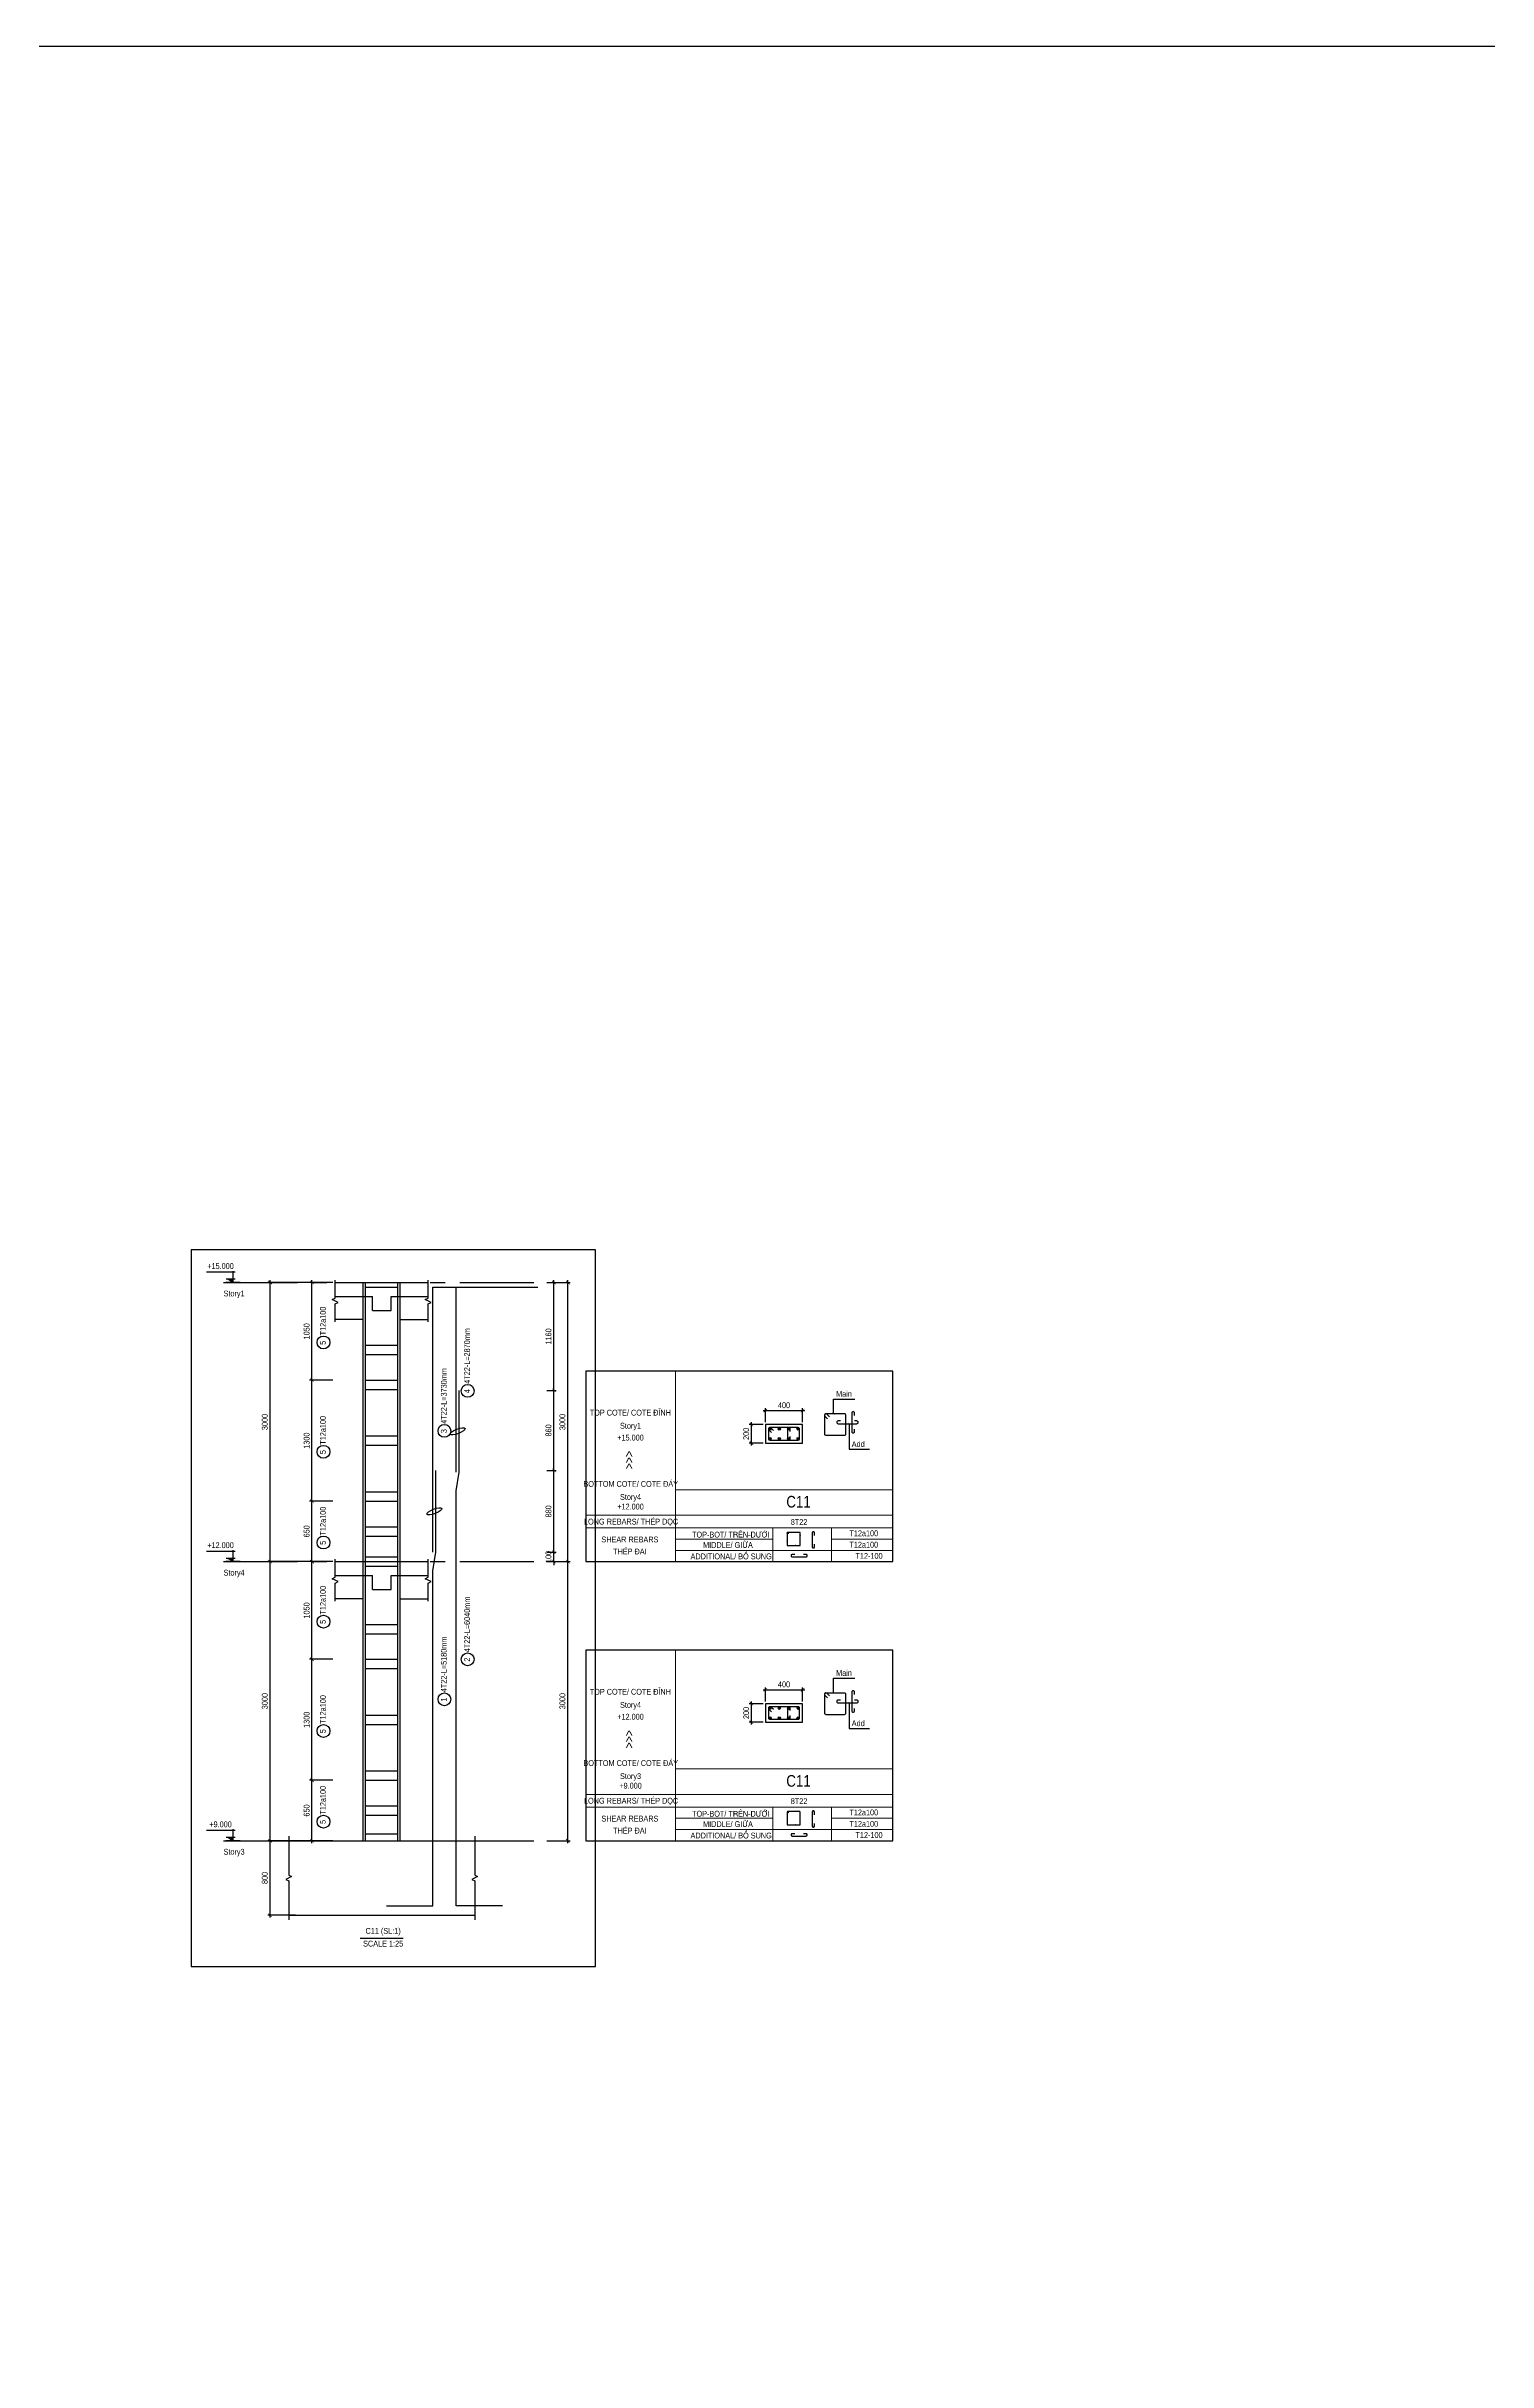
# Model space of a CAD drawing. Header units: millimetres. Extents: x -360107 to 123116000, y -52137 to 86044500.
# Drawn here: x 92516 to 108012, y 116155 to 141039 of the extents above; entities that cross this region are included whole.
import ezdxf
from ezdxf.enums import TextEntityAlignment as Align

# ---------------------------------------------------------------- set-up
doc = ezdxf.new("R2010")
doc.units = ezdxf.units.MM
doc.header["$LTSCALE"] = 100
doc.header["$MEASUREMENT"] = 0
doc.linetypes.add('CENTER', pattern=[50.8, 31.75, -6.35, 6.35, -6.35])
doc.layers.get('Defpoints').update_dxf_attribs({"color": 250})
for name, color, linetype in [('01-GB-Grid', 9, 'CENTER'), ('04-GB-Dim', 146, 'Continuous'), ('05-GB-Hatch', 8, 'Continuous'), ('06-GB-Slab-bor', 150, 'Continuous'), ('10-GB-Text', 4, 'Continuous'), ('11-GB-Cao Do', 7, 'Continuous'), ('19-GB-Tie', 210, 'Continuous')]:
    doc.layers.add(name, color=color, linetype=linetype)
for name, color, linetype, lineweight in [('12-GB-Ky Hieu', 232, 'Continuous', 13), ('18-GB-Reinf', 10, 'Continuous', 25), ('21-GB-BD', 90, 'Continuous', 25)]:
    doc.layers.add(name, color=color, linetype=linetype, lineweight=lineweight)
doc.styles.add('02-GB-VNI-Helve', font='VNI-Helve-Condense.TTF')
doc.styles.add('VNI-Helve', font='VNI-Helve-Condense.TTF')
doc.dimstyles.new('GB 20', dxfattribs={"dimscale": 0.2, "dimtxt": 250, "dimasz": 150, "dimexe": 100, "dimexo": 100, "dimgap": 100, "dimtad": 1, "dimdec": 0, "dimzin": 0, "dimdsep": 46, "dimtxsty": 'VNI-Helve', "dimblk": 'ARCHTICK', "dimcen": 100, "dimdle": 100, "dimclrd": 256, "dimclre": 256, "dimclrt": 71, "dimadec": 0, "dimazin": 0, "dimtfac": 1, "dimtdec": 0, "dimtix": 1, "dimtmove": 0, "dimatfit": 3, "dimfxl": 3.75, "dimtolj": 1, "dimtzin": 0, "dimarcsym": 0})
doc.dimstyles.new('GB 25', dxfattribs={"dimscale": 0.25, "dimtxt": 250, "dimasz": 150, "dimexe": 100, "dimexo": 100, "dimgap": 100, "dimtad": 1, "dimdec": 0, "dimzin": 0, "dimdsep": 46, "dimtxsty": 'VNI-Helve', "dimblk": 'ARCHTICK', "dimcen": 100, "dimdle": 100, "dimclrd": 256, "dimclre": 256, "dimclrt": 71, "dimadec": 0, "dimazin": 0, "dimtfac": 1, "dimtdec": 0, "dimtix": 1, "dimtmove": 0, "dimatfit": 3, "dimfxl": 3.75, "dimtolj": 1, "dimtzin": 0, "dimarcsym": 0})

# ---------------------------------------------------------------- blocks, each defined once
blk = doc.blocks.new('_ArchTick')
at = {"color": 0, "linetype": 'ByBlock', "const_width": 0.15}
blk.add_lwpolyline([(-0.5, -0.5), (0.5, 0.5)], dxfattribs=at)
blk = doc.blocks.new('*D444')
at = {"layer": '04-GB-Dim', "lineweight": -2, "transparency": 16777216}
for p, q in [((95597, 124754), (94897, 124754)), ((94922, 121729), (94922, 124779)), ((95597, 121754), (94897, 121754))]:
    blk.add_line(p, q, dxfattribs=at)
at = {"layer": 'Defpoints', "color": 0, "transparency": 16777216}
for p in [(94922, 124754), (95622, 124754), (95622, 121754)]:
    blk.add_point(p, dxfattribs=at)
at = {"layer": '04-GB-Dim', "lineweight": -2, "transparency": 16777216, "xscale": 37.5, "yscale": 37.5, "zscale": 37.5}
for p, rotation in [((94922, 124754), 90), ((94922, 121754), 270)]:
    blk.add_blockref('_ArchTick', p, dxfattribs=dict(at, rotation=rotation))
at = {"layer": '04-GB-Dim', "color": 71, "transparency": 16777216, "insert": (94865, 123254), "char_height": 62.5, "attachment_point": 5, "rotation": 90, "style": 'VNI-Helve'}
blk.add_mtext('\\A1;3000', dxfattribs=at)
blk = doc.blocks.new('*D445')
at = {"layer": '04-GB-Dim', "lineweight": -2, "transparency": 16777216}
for p, q in [((95197, 121754), (94897, 121754)), ((94922, 120929), (94922, 121779)), ((95197, 120954), (94897, 120954))]:
    blk.add_line(p, q, dxfattribs=at)
at = {"layer": 'Defpoints', "color": 0, "transparency": 16777216}
for p in [(94922, 121754), (95222, 121754), (95222, 120954)]:
    blk.add_point(p, dxfattribs=at)
at = {"layer": '04-GB-Dim', "lineweight": -2, "transparency": 16777216, "xscale": 37.5, "yscale": 37.5, "zscale": 37.5}
for p, rotation in [((94922, 121754), 90), ((94922, 120954), 270)]:
    blk.add_blockref('_ArchTick', p, dxfattribs=dict(at, rotation=rotation))
at = {"layer": '04-GB-Dim', "color": 71, "transparency": 16777216, "insert": (94865, 121354), "char_height": 62.5, "attachment_point": 5, "rotation": 90, "style": 'VNI-Helve'}
blk.add_mtext('\\A1;800', dxfattribs=at)
blk = doc.blocks.new('CSA_Cote')
at = {"layer": '11-GB-Cao Do'}
h = blk.add_hatch(color=7, dxfattribs=at)
edge = h.paths.add_edge_path()
edge.add_line((-2.93, 1.5), (0, 1.5))
edge.add_line((0, 1.5), (0, 0))
edge.add_ellipse((-3.31, -2.85), major_axis=(0, 4.36), ratio=1, start_angle=-49.29549, end_angle=-4.9248)
at = {"layer": '11-GB-Cao Do', "color": 7}
for p, q in [((-11.3, 4.5), (1, 4.5)), ((3.07, 0), (-3.07, 0)), ((-2.93, 1.5), (1, 1.5)), ((0, 4.92), (0, 0))]:
    blk.add_line(p, q, dxfattribs=at)
at = {"layer": '11-GB-Cao Do', "color": 7, "extrusion": (0, 0, -1)}
blk.add_ellipse((-3.31, -2.85), major_axis=(0, 4.36), ratio=1, start_param=0.085793, end_param=0.860207, dxfattribs=at)
at = {"layer": '11-GB-Cao Do', "color": 7, "style": '02-GB-VNI-Helve'}
blk.add_attdef('CSA_Cote', text='', height=2.5, dxfattribs=at).set_placement((-5.31, 7.05), align=Align.MIDDLE)
blk = doc.blocks.new('*D446')
at = {"layer": '04-GB-Dim', "lineweight": -2, "transparency": 16777216}
for p, q in [((95372, 121729), (95372, 122429)), ((95597, 122404), (95347, 122404)), ((95597, 121754), (95347, 121754))]:
    blk.add_line(p, q, dxfattribs=at)
at = {"layer": 'Defpoints', "color": 0, "transparency": 16777216}
for p in [(95372, 122404), (95622, 122404), (95622, 121754)]:
    blk.add_point(p, dxfattribs=at)
at = {"layer": '04-GB-Dim', "lineweight": -2, "transparency": 16777216, "xscale": 37.5, "yscale": 37.5, "zscale": 37.5}
for p, rotation in [((95372, 122404), 90), ((95372, 121754), 270)]:
    blk.add_blockref('_ArchTick', p, dxfattribs=dict(at, rotation=rotation))
at = {"layer": '04-GB-Dim', "color": 71, "transparency": 16777216, "insert": (95315, 122079), "char_height": 62.5, "attachment_point": 5, "rotation": 90, "style": 'VNI-Helve'}
blk.add_mtext('\\A1;650', dxfattribs=at)
blk = doc.blocks.new('*D447')
at = {"layer": '04-GB-Dim', "lineweight": -2, "transparency": 16777216}
for p, q in [((95597, 123704), (95347, 123704)), ((95372, 122379), (95372, 123729)), ((95597, 122404), (95347, 122404))]:
    blk.add_line(p, q, dxfattribs=at)
at = {"layer": 'Defpoints', "color": 0, "transparency": 16777216}
for p in [(95372, 123704), (95622, 123704), (95622, 122404)]:
    blk.add_point(p, dxfattribs=at)
at = {"layer": '04-GB-Dim', "lineweight": -2, "transparency": 16777216, "xscale": 37.5, "yscale": 37.5, "zscale": 37.5}
for p, rotation in [((95372, 123704), 90), ((95372, 122404), 270)]:
    blk.add_blockref('_ArchTick', p, dxfattribs=dict(at, rotation=rotation))
at = {"layer": '04-GB-Dim', "color": 71, "transparency": 16777216, "insert": (95315, 123054), "char_height": 62.5, "attachment_point": 5, "rotation": 90, "style": 'VNI-Helve'}
blk.add_mtext('\\A1;1300', dxfattribs=at)
blk = doc.blocks.new('*D448')
at = {"layer": '04-GB-Dim', "lineweight": -2, "transparency": 16777216}
for p, q in [((95597, 124754), (95347, 124754)), ((95372, 123679), (95372, 124779)), ((95597, 123704), (95347, 123704))]:
    blk.add_line(p, q, dxfattribs=at)
at = {"layer": 'Defpoints', "color": 0, "transparency": 16777216}
for p in [(95372, 124754), (95622, 124754), (95622, 123704)]:
    blk.add_point(p, dxfattribs=at)
at = {"layer": '04-GB-Dim', "lineweight": -2, "transparency": 16777216, "xscale": 37.5, "yscale": 37.5, "zscale": 37.5}
for p, rotation in [((95372, 124754), 90), ((95372, 123704), 270)]:
    blk.add_blockref('_ArchTick', p, dxfattribs=dict(at, rotation=rotation))
at = {"layer": '04-GB-Dim', "color": 71, "transparency": 16777216, "insert": (95315, 124229), "char_height": 62.5, "attachment_point": 5, "rotation": 90, "style": 'VNI-Helve'}
blk.add_mtext('\\A1;1050', dxfattribs=at)
blk = doc.blocks.new('CSA_Sohieu-KCthep')
blk.add_circle((-120, -124), 68.8)
at = {"layer": '10-GB-Text', "color": 71, "style": '02-GB-VNI-Helve'}
blk.add_attdef('DK-KC', (-44, -149), '', height=62.5, dxfattribs=at)
at = {"layer": '12-GB-Ky Hieu', "color": 11, "style": '02-GB-VNI-Helve'}
blk.add_attdef('SH', text='', height=62.5, dxfattribs=at).set_placement((-123, -149), align=Align.CENTER)
blk = doc.blocks.new('*D449')
at = {"layer": '04-GB-Dim', "lineweight": -2, "transparency": 16777216}
for p, q in [((95597, 127754), (94897, 127754)), ((94922, 124729), (94922, 127779)), ((95597, 124754), (94897, 124754))]:
    blk.add_line(p, q, dxfattribs=at)
at = {"layer": 'Defpoints', "color": 0, "transparency": 16777216}
for p in [(94922, 127754), (95622, 127754), (95622, 124754)]:
    blk.add_point(p, dxfattribs=at)
at = {"layer": '04-GB-Dim', "lineweight": -2, "transparency": 16777216, "xscale": 37.5, "yscale": 37.5, "zscale": 37.5}
for p, rotation in [((94922, 127754), 90), ((94922, 124754), 270)]:
    blk.add_blockref('_ArchTick', p, dxfattribs=dict(at, rotation=rotation))
at = {"layer": '04-GB-Dim', "color": 71, "transparency": 16777216, "insert": (94865, 126254), "char_height": 62.5, "attachment_point": 5, "rotation": 90, "style": 'VNI-Helve'}
blk.add_mtext('\\A1;3000', dxfattribs=at)
blk = doc.blocks.new('*D450')
at = {"layer": '04-GB-Dim', "lineweight": -2, "transparency": 16777216}
for p, q in [((95372, 124729), (95372, 125429)), ((95597, 125404), (95347, 125404)), ((95597, 124754), (95347, 124754))]:
    blk.add_line(p, q, dxfattribs=at)
at = {"layer": 'Defpoints', "color": 0, "transparency": 16777216}
for p in [(95372, 125404), (95622, 125404), (95622, 124754)]:
    blk.add_point(p, dxfattribs=at)
at = {"layer": '04-GB-Dim', "lineweight": -2, "transparency": 16777216, "xscale": 37.5, "yscale": 37.5, "zscale": 37.5}
for p, rotation in [((95372, 125404), 90), ((95372, 124754), 270)]:
    blk.add_blockref('_ArchTick', p, dxfattribs=dict(at, rotation=rotation))
at = {"layer": '04-GB-Dim', "color": 71, "transparency": 16777216, "insert": (95315, 125079), "char_height": 62.5, "attachment_point": 5, "rotation": 90, "style": 'VNI-Helve'}
blk.add_mtext('\\A1;650', dxfattribs=at)
blk = doc.blocks.new('*D451')
at = {"layer": '04-GB-Dim', "lineweight": -2, "transparency": 16777216}
for p, q in [((95597, 126704), (95347, 126704)), ((95372, 125379), (95372, 126729)), ((95597, 125404), (95347, 125404))]:
    blk.add_line(p, q, dxfattribs=at)
at = {"layer": 'Defpoints', "color": 0, "transparency": 16777216}
for p in [(95372, 126704), (95622, 126704), (95622, 125404)]:
    blk.add_point(p, dxfattribs=at)
at = {"layer": '04-GB-Dim', "lineweight": -2, "transparency": 16777216, "xscale": 37.5, "yscale": 37.5, "zscale": 37.5}
for p, rotation in [((95372, 126704), 90), ((95372, 125404), 270)]:
    blk.add_blockref('_ArchTick', p, dxfattribs=dict(at, rotation=rotation))
at = {"layer": '04-GB-Dim', "color": 71, "transparency": 16777216, "insert": (95315, 126054), "char_height": 62.5, "attachment_point": 5, "rotation": 90, "style": 'VNI-Helve'}
blk.add_mtext('\\A1;1300', dxfattribs=at)
blk = doc.blocks.new('*D452')
at = {"layer": '04-GB-Dim', "lineweight": -2, "transparency": 16777216}
for p, q in [((95597, 127754), (95347, 127754)), ((95372, 126679), (95372, 127779)), ((95597, 126704), (95347, 126704))]:
    blk.add_line(p, q, dxfattribs=at)
at = {"layer": 'Defpoints', "color": 0, "transparency": 16777216}
for p in [(95372, 127754), (95622, 127754), (95622, 126704)]:
    blk.add_point(p, dxfattribs=at)
at = {"layer": '04-GB-Dim', "lineweight": -2, "transparency": 16777216, "xscale": 37.5, "yscale": 37.5, "zscale": 37.5}
for p, rotation in [((95372, 127754), 90), ((95372, 126704), 270)]:
    blk.add_blockref('_ArchTick', p, dxfattribs=dict(at, rotation=rotation))
at = {"layer": '04-GB-Dim', "color": 71, "transparency": 16777216, "insert": (95315, 127229), "char_height": 62.5, "attachment_point": 5, "rotation": 90, "style": 'VNI-Helve'}
blk.add_mtext('\\A1;1050', dxfattribs=at)
blk = doc.blocks.new('*D453')
at = {"layer": '04-GB-Dim', "lineweight": -2, "transparency": 16777216}
for p, q in [((97897, 124754), (98147, 124754)), ((98122, 121729), (98122, 124779)), ((97897, 121754), (98147, 121754))]:
    blk.add_line(p, q, dxfattribs=at)
at = {"layer": 'Defpoints', "color": 0, "transparency": 16777216}
for p in [(97872, 124754), (98122, 124754), (97872, 121754)]:
    blk.add_point(p, dxfattribs=at)
at = {"layer": '04-GB-Dim', "lineweight": -2, "transparency": 16777216, "xscale": 37.5, "yscale": 37.5, "zscale": 37.5}
for p, rotation in [((98122, 124754), 90), ((98122, 121754), 270)]:
    blk.add_blockref('_ArchTick', p, dxfattribs=dict(at, rotation=rotation))
at = {"layer": '04-GB-Dim', "color": 71, "transparency": 16777216, "insert": (98065, 123254), "char_height": 62.5, "attachment_point": 5, "rotation": 90, "style": 'VNI-Helve'}
blk.add_mtext('\\A1;3000', dxfattribs=at)
blk = doc.blocks.new('*D454')
at = {"layer": '04-GB-Dim', "lineweight": -2, "transparency": 16777216}
for p, q in [((97897, 124854), (97997, 124854)), ((97897, 124754), (97997, 124754)), ((97972, 124854), (97972, 124892)), ((97972, 124754), (97972, 124854)), ((97972, 124754), (97972, 124717))]:
    blk.add_line(p, q, dxfattribs=at)
at = {"layer": 'Defpoints', "color": 0, "transparency": 16777216}
for p in [(97872, 124854), (97872, 124754), (97972, 124854)]:
    blk.add_point(p, dxfattribs=at)
at = {"layer": '04-GB-Dim', "lineweight": -2, "transparency": 16777216, "xscale": 37.5, "yscale": 37.5, "zscale": 37.5}
for p, rotation in [((97972, 124854), 270), ((97972, 124754), 90)]:
    blk.add_blockref('_ArchTick', p, dxfattribs=dict(at, rotation=rotation))
at = {"layer": '04-GB-Dim', "color": 71, "transparency": 16777216, "insert": (97915, 124804), "char_height": 62.5, "attachment_point": 5, "rotation": 90, "style": 'VNI-Helve'}
blk.add_mtext('\\A1;100', dxfattribs=at)
blk = doc.blocks.new('*D455')
at = {"layer": '04-GB-Dim', "lineweight": -2, "transparency": 16777216}
for p, q in [((97897, 125734), (97997, 125734)), ((97972, 124829), (97972, 125759)), ((97897, 124854), (97997, 124854))]:
    blk.add_line(p, q, dxfattribs=at)
at = {"layer": 'Defpoints', "color": 0, "transparency": 16777216}
for p in [(97872, 125734), (97972, 125734), (97872, 124854)]:
    blk.add_point(p, dxfattribs=at)
at = {"layer": '04-GB-Dim', "lineweight": -2, "transparency": 16777216, "xscale": 37.5, "yscale": 37.5, "zscale": 37.5}
for p, rotation in [((97972, 125734), 90), ((97972, 124854), 270)]:
    blk.add_blockref('_ArchTick', p, dxfattribs=dict(at, rotation=rotation))
at = {"layer": '04-GB-Dim', "color": 71, "transparency": 16777216, "insert": (97915, 125294), "char_height": 62.5, "attachment_point": 5, "rotation": 90, "style": 'VNI-Helve'}
blk.add_mtext('\\A1;880', dxfattribs=at)
blk = doc.blocks.new('*D456')
at = {"layer": '04-GB-Dim', "lineweight": -2, "transparency": 16777216}
for p, q in [((97897, 126594), (97997, 126594)), ((97972, 125709), (97972, 126619)), ((97897, 125734), (97997, 125734))]:
    blk.add_line(p, q, dxfattribs=at)
at = {"layer": 'Defpoints', "color": 0, "transparency": 16777216}
for p in [(97872, 126594), (97972, 126594), (97872, 125734)]:
    blk.add_point(p, dxfattribs=at)
at = {"layer": '04-GB-Dim', "lineweight": -2, "transparency": 16777216, "xscale": 37.5, "yscale": 37.5, "zscale": 37.5}
for p, rotation in [((97972, 126594), 90), ((97972, 125734), 270)]:
    blk.add_blockref('_ArchTick', p, dxfattribs=dict(at, rotation=rotation))
at = {"layer": '04-GB-Dim', "color": 71, "transparency": 16777216, "insert": (97915, 126164), "char_height": 62.5, "attachment_point": 5, "rotation": 90, "style": 'VNI-Helve'}
blk.add_mtext('\\A1;860', dxfattribs=at)
blk = doc.blocks.new('*D457')
at = {"layer": '04-GB-Dim', "lineweight": -2, "transparency": 16777216}
for p, q in [((97897, 127754), (97997, 127754)), ((97972, 126569), (97972, 127779)), ((97897, 126594), (97997, 126594))]:
    blk.add_line(p, q, dxfattribs=at)
at = {"layer": 'Defpoints', "color": 0, "transparency": 16777216}
for p in [(97872, 127754), (97972, 127754), (97872, 126594)]:
    blk.add_point(p, dxfattribs=at)
at = {"layer": '04-GB-Dim', "lineweight": -2, "transparency": 16777216, "xscale": 37.5, "yscale": 37.5, "zscale": 37.5}
for p, rotation in [((97972, 127754), 90), ((97972, 126594), 270)]:
    blk.add_blockref('_ArchTick', p, dxfattribs=dict(at, rotation=rotation))
at = {"layer": '04-GB-Dim', "color": 71, "transparency": 16777216, "insert": (97915, 127174), "char_height": 62.5, "attachment_point": 5, "rotation": 90, "style": 'VNI-Helve'}
blk.add_mtext('\\A1;1160', dxfattribs=at)
blk = doc.blocks.new('*D458')
at = {"layer": '04-GB-Dim', "lineweight": -2, "transparency": 16777216}
for p, q in [((97897, 127754), (98147, 127754)), ((98122, 124729), (98122, 127779)), ((97897, 124754), (98147, 124754))]:
    blk.add_line(p, q, dxfattribs=at)
at = {"layer": 'Defpoints', "color": 0, "transparency": 16777216}
for p in [(97872, 127754), (98122, 127754), (97872, 124754)]:
    blk.add_point(p, dxfattribs=at)
at = {"layer": '04-GB-Dim', "lineweight": -2, "transparency": 16777216, "xscale": 37.5, "yscale": 37.5, "zscale": 37.5}
for p, rotation in [((98122, 127754), 90), ((98122, 124754), 270)]:
    blk.add_blockref('_ArchTick', p, dxfattribs=dict(at, rotation=rotation))
at = {"layer": '04-GB-Dim', "color": 71, "transparency": 16777216, "insert": (98065, 126254), "char_height": 62.5, "attachment_point": 5, "rotation": 90, "style": 'VNI-Helve'}
blk.add_mtext('\\A1;3000', dxfattribs=at)
blk = doc.blocks.new('CSA_Beam-ColumnName')
at = {"color": 7}
blk.add_lwpolyline([(124, -46), (584, -46)], dxfattribs=at)
at = {"color": 7, "linetype": 'ByBlock', "lineweight": -2, "style": '02-GB-VNI-Helve'}
blk.add_attdef('TENDAM/COT', text='', height=100, dxfattribs=at).set_placement((369, 0), align=Align.CENTER)
at = {"color": 11, "lineweight": 25, "style": '02-GB-VNI-Helve'}
blk.add_attdef('TL', text='', height=50, dxfattribs=at).set_placement((369, -137), align=Align.CENTER)
blk = doc.blocks.new('*U438')
at = {"layer": '19-GB-Tie', "ltscale": 0.6}
blk.add_lwpolyline([(39, 88), (10, 116, 0.892724), (-12, 94), (16, 66)], format="xyb", dxfattribs=at)
blk.add_lwpolyline([(319, 104, 0.414214), (304, 119), (0, 119, 0.414214), (-15, 104), (-15, 0, 0.414214), (0, -15), (304, -15, 0.414214), (319, 0)], format="xyb", close=True, dxfattribs=at)
blk = doc.blocks.new('rebar')
at = {"layer": '18-GB-Reinf', "transparency": 33554503}
h = blk.add_hatch(color=256, dxfattribs=at)
h.dxf.hatch_style = 1
edge = h.paths.add_edge_path()
edge.add_arc((0, 0), 10.8, 0, 360)
at = {"layer": '18-GB-Reinf'}
blk.add_circle((0, 0), 12.5, dxfattribs=at)
blk = doc.blocks.new('*U439')
at = {"layer": '19-GB-Tie'}
blk.add_lwpolyline([(15, -25), (15, 0, 0.414214), (0, 15), (0, 15, 0.414214), (-15, 0), (-15, -104, 0.414214), (0, -119), (0, -119, 0.414214), (15, -104), (15, -79)], format="xyb", dxfattribs=at)
blk = doc.blocks.new('*D459')
at = {"layer": '04-GB-Dim', "lineweight": -2, "transparency": 16777216}
for p, q in [((100222, 123377), (100672, 123377)), ((100247, 123252), (100247, 123402)), ((100647, 123252), (100647, 123402))]:
    blk.add_line(p, q, dxfattribs=at)
at = {"layer": 'Defpoints', "color": 0, "transparency": 16777216}
for p in [(100247, 123227), (100647, 123377), (100647, 123227)]:
    blk.add_point(p, dxfattribs=at)
at = {"layer": '04-GB-Dim', "lineweight": -2, "transparency": 16777216, "xscale": 37.5, "yscale": 37.5, "zscale": 37.5, "rotation": 180}
blk.add_blockref('_ArchTick', (100247, 123377), dxfattribs=at)
at = {"layer": '04-GB-Dim', "lineweight": -2, "transparency": 16777216, "xscale": 37.5, "yscale": 37.5, "zscale": 37.5}
blk.add_blockref('_ArchTick', (100647, 123377), dxfattribs=at)
at = {"layer": '04-GB-Dim', "color": 71, "transparency": 16777216, "insert": (100447, 123434), "char_height": 62.5, "attachment_point": 5, "style": 'VNI-Helve'}
blk.add_mtext('\\A1;400', dxfattribs=at)
blk = doc.blocks.new('*D460')
at = {"layer": '04-GB-Dim', "lineweight": -2, "transparency": 16777216}
for p, q in [((100222, 123227), (100072, 123227)), ((100097, 123002), (100097, 123252)), ((100222, 123027), (100072, 123027))]:
    blk.add_line(p, q, dxfattribs=at)
at = {"layer": 'Defpoints', "color": 0, "transparency": 16777216}
for p in [(100097, 123227), (100247, 123227), (100247, 123027)]:
    blk.add_point(p, dxfattribs=at)
at = {"layer": '04-GB-Dim', "lineweight": -2, "transparency": 16777216, "xscale": 37.5, "yscale": 37.5, "zscale": 37.5}
for p, rotation in [((100097, 123227), 90), ((100097, 123027), 270)]:
    blk.add_blockref('_ArchTick', p, dxfattribs=dict(at, rotation=rotation))
at = {"layer": '04-GB-Dim', "color": 71, "transparency": 16777216, "insert": (100040, 123127), "char_height": 62.5, "attachment_point": 5, "rotation": 90, "style": 'VNI-Helve'}
blk.add_mtext('\\A1;200', dxfattribs=at)
blk = doc.blocks.new('*U679')
at = {"layer": '19-GB-Tie'}
blk.add_lwpolyline([(25, 15), (0, 15, 0.414214), (-15, 0), (-15, 0, 0.414214), (0, -15), (200, -15, 0.414214), (215, 0), (215, 0, 0.414214), (200, 15), (175, 15)], format="xyb", dxfattribs=at)
blk = doc.blocks.new('*U680')
at = {"layer": '19-GB-Tie'}
blk.add_lwpolyline([(15, -25), (15, 0, 0.414214), (0, 15), (0, 15, 0.414214), (-15, 0), (-15, -200, 0.414214), (0, -215), (0, -215, 0.414214), (15, -200), (15, -175)], format="xyb", dxfattribs=at)
blk = doc.blocks.new('*U678')
at = {"layer": '19-GB-Tie', "ltscale": 0.6}
blk.add_lwpolyline([(39, 184), (10, 212, 0.892724), (-12, 190), (16, 162)], format="xyb", dxfattribs=at)
blk.add_lwpolyline([(215, 200, 0.414214), (200, 215), (0, 215, 0.414214), (-15, 200), (-15, 0, 0.414214), (0, -15), (200, -15, 0.414214), (215, 0)], format="xyb", close=True, dxfattribs=at)
blk = doc.blocks.new('*U420')
at = {"layer": '12-GB-Ky Hieu'}
for p, q in [((-2132, 676), (-1168, 676)), ((-2132, -1373), (-2132, 676)), ((-1168, 676), (-1168, -1373)), ((-1168, 676), (1168, 676)), ((1168, 676), (1168, -1373)), ((-1168, -1131), (-120, -1131)), ((511, -1011), (511, -1373)), ((511, -1131), (1168, -1131)), ((-1168, -1373), (1168, -1373))]:
    blk.add_line(p, q, dxfattribs=at)
for points in [[(-1168, -600), (1168, -600), (1168, -874), (-1168, -874)], [(-2132, -874), (-1168, -874), (-1168, -1011), (-2132, -1011)], [(-1168, -874), (1168, -874), (1168, -1011), (-1168, -1011)], [(-2132, -1011), (-1168, -1011), (-1168, -1373), (-2132, -1373)], [(-1168, -1011), (-120, -1011), (-120, -1252), (-1168, -1252)], [(-120, -1011), (1168, -1011), (1168, -1252), (-120, -1252)], [(-1168, -1252), (-120, -1252), (-120, -1373), (-1168, -1373)], [(-120, -1252), (1168, -1252), (1168, -1373), (-120, -1373)]]:
    blk.add_lwpolyline(points, close=True, dxfattribs=at)
at = {"layer": '19-GB-Tie'}
blk.add_line((43, -1076), (34, -1067), dxfattribs=at)
for points, weights, knots in [([(50, -1070), (45, -1065), (40, -1060), (37, -1060), (35, -1062), (34, -1064), (34, -1067), (34, -1131), (34, -1195), (34, -1198), (35, -1200), (37, -1201), (40, -1201), (104, -1201), (169, -1201), (171, -1201), (173, -1200), (175, -1198), (175, -1195), (175, -1131), (175, -1067), (175, -1064), (173, -1062), (171, -1060), (169, -1060), (104, -1060), (40, -1060)], [1, 1, 1, 0.923879532511, 1, 0.923879532511, 1, 1, 1, 0.923879532511, 1, 0.923879532511, 1, 1, 1, 0.923879532511, 1, 0.923879532511, 1, 1, 1, 0.923879532511, 1, 0.923879532511, 1, 1, 1], [0, 0, 0, 1, 1, 1.785398, 1.785398, 2.570796, 2.570796, 3.570796, 3.570796, 4.356194, 4.356194, 5.141593, 5.141593, 6.141593, 6.141593, 6.926991, 6.926991, 7.712389, 7.712389, 8.712389, 8.712389, 9.497787, 9.497787, 10.283185, 10.283185, 11.283185, 11.283185, 11.283185]), ([(328, -1093), (328, -1079), (328, -1065), (328, -1060), (324, -1056), (320, -1052), (315, -1052), (310, -1052), (306, -1056), (302, -1060), (302, -1065), (302, -1139), (302, -1213), (302, -1226), (315, -1226), (328, -1226), (328, -1213), (328, -1200), (328, -1186)], [1, 1, 1, 0.923879532511, 1, 0.923879532511, 1, 0.923879532511, 1, 0.923879532511, 1, 1, 1, 0.707106781187, 1, 0.707106781187, 1, 1, 1], [0, 0, 0, 1, 1, 1.785398, 1.785398, 2.570796, 2.570796, 3.356194, 3.356194, 4.141593, 4.141593, 5.141593, 5.141593, 6.712389, 6.712389, 8.283185, 8.283185, 9.283185, 9.283185, 9.283185]), ([(116, -1297), (103, -1297), (89, -1297), (76, -1297), (76, -1309), (76, -1322), (89, -1322), (163, -1322), (237, -1322), (242, -1322), (246, -1318), (250, -1315), (250, -1309), (250, -1304), (246, -1300), (242, -1297), (237, -1297), (223, -1297), (210, -1297)], [1, 1, 1, 0.707106781187, 1, 0.707106781187, 1, 1, 1, 0.923879532511, 1, 0.923879532511, 1, 0.923879532511, 1, 0.923879532511, 1, 1, 1], [0, 0, 0, 1, 1, 2.570796, 2.570796, 4.141593, 4.141593, 5.141593, 5.141593, 5.926991, 5.926991, 6.712389, 6.712389, 7.497787, 7.497787, 8.283185, 8.283185, 9.283185, 9.283185, 9.283185])]:
    blk.add_rational_spline(points, weights, degree=2, knots=knots, dxfattribs=at)
at = {"layer": '10-GB-Text', "style": '02-GB-VNI-Helve'}
for s, p in [('TOP COTE/ COTE ÑÆNH', (-1652, 228)), ('BOTTOM COTE/ COTE ÑAÙY', (-1648, -538)), ('LONG REBARS/ THEÙP DOÏC', (-1644, -943)), ('SHEAR REBARS', (-1657, -1135)), ('THEÙP ÑAI', (-1657, -1264))]:
    blk.add_text(s, height=62.5, dxfattribs=at).set_placement(p, align=Align.MIDDLE_CENTER)
at = {"layer": '10-GB-Text', "color": 2, "style": '02-GB-VNI-Helve'}
blk.add_text('>>>', height=98.4, rotation=90, dxfattribs=at).set_placement((-1667, -282), align=Align.MIDDLE_CENTER)
at = {"layer": '10-GB-Text', "style": '02-GB-VNI-Helve'}
for s, p in [('TOP-BOT/ TREÂN-DÖÔÙI', (-989, -1114)), ('MIDDLE/ GIÖÕA', (-870, -1225)), ('ADDITIONAL/ BOÅ SUNG', (-1005, -1348))]:
    blk.add_text(s, height=62.5, dxfattribs=at).set_placement(p)
at = {"layer": '10-GB-Text', "color": 2, "style": '02-GB-VNI-Helve'}
for tag, p in [('TOPSTORY', (-1650, 87)), ('TOPCOTE', (-1650, -40)), ('BOTSTORY', (-1650, -678)), ('BOTCOTE', (-1650, -781)), ('LONGREBARS', (162, -947))]:
    blk.add_attdef(tag, text='', height=62.5, dxfattribs=at).set_placement(p, align=Align.MIDDLE_CENTER)
at = {"layer": '10-GB-Text', "color": 1, "style": '02-GB-VNI-Helve'}
blk.add_attdef('NAME', text='', height=125, dxfattribs=at).set_placement((156, -729), align=Align.MIDDLE_CENTER)
at = {"layer": '10-GB-Text', "color": 2, "style": '02-GB-VNI-Helve'}
for tag, p in [('LINKS', (703, -1100)), ('MIDLINKS', (703, -1222)), ('ADDLINKS', (703, -1343))]:
    blk.add_attdef(tag, p, '', height=62.5, dxfattribs=at)
blk = doc.blocks.new('*D461')
at = {"layer": '04-GB-Dim', "lineweight": -2, "transparency": 16777216}
for p, q in [((100222, 126377), (100672, 126377)), ((100247, 126252), (100247, 126402)), ((100647, 126252), (100647, 126402))]:
    blk.add_line(p, q, dxfattribs=at)
at = {"layer": 'Defpoints', "color": 0, "transparency": 16777216}
for p in [(100247, 126227), (100647, 126377), (100647, 126227)]:
    blk.add_point(p, dxfattribs=at)
at = {"layer": '04-GB-Dim', "lineweight": -2, "transparency": 16777216, "xscale": 37.5, "yscale": 37.5, "zscale": 37.5, "rotation": 180}
blk.add_blockref('_ArchTick', (100247, 126377), dxfattribs=at)
at = {"layer": '04-GB-Dim', "lineweight": -2, "transparency": 16777216, "xscale": 37.5, "yscale": 37.5, "zscale": 37.5}
blk.add_blockref('_ArchTick', (100647, 126377), dxfattribs=at)
at = {"layer": '04-GB-Dim', "color": 71, "transparency": 16777216, "insert": (100447, 126434), "char_height": 62.5, "attachment_point": 5, "style": 'VNI-Helve'}
blk.add_mtext('\\A1;400', dxfattribs=at)
blk = doc.blocks.new('*D462')
at = {"layer": '04-GB-Dim', "lineweight": -2, "transparency": 16777216}
for p, q in [((100222, 126227), (100072, 126227)), ((100097, 126002), (100097, 126252)), ((100222, 126027), (100072, 126027))]:
    blk.add_line(p, q, dxfattribs=at)
at = {"layer": 'Defpoints', "color": 0, "transparency": 16777216}
for p in [(100097, 126227), (100247, 126227), (100247, 126027)]:
    blk.add_point(p, dxfattribs=at)
at = {"layer": '04-GB-Dim', "lineweight": -2, "transparency": 16777216, "xscale": 37.5, "yscale": 37.5, "zscale": 37.5}
for p, rotation in [((100097, 126227), 90), ((100097, 126027), 270)]:
    blk.add_blockref('_ArchTick', p, dxfattribs=dict(at, rotation=rotation))
at = {"layer": '04-GB-Dim', "color": 71, "transparency": 16777216, "insert": (100040, 126127), "char_height": 62.5, "attachment_point": 5, "rotation": 90, "style": 'VNI-Helve'}
blk.add_mtext('\\A1;200', dxfattribs=at)
blk = doc.blocks.new('CTDAICOT')
at = {"layer": '19-GB-Tie'}
for name, p in [('*U678', (0, 0)), ('*U679', (132, 124)), ('*U680', (293, 224))]:
    blk.add_blockref(name, p, dxfattribs=at)
at = {"layer": '10-GB-Text', "color": 2, "style": '02-GB-VNI-Helve'}
for s, p in [('Main', (110, 399)), ('Add', (278, -141))]:
    blk.add_text(s, height=62.5, dxfattribs=at).set_placement(p)
at = {"layer": '04-GB-Dim'}
for points in [[(82, 217), (82, 374), (311, 374)], [(250, 109), (250, -166), (468, -166)]]:
    blk.add_leader(points, dimstyle='GB 20', override={"dimasz": 100, "dimldrblk": 'ArchTick'}, dxfattribs=at)

msp = doc.modelspace()

# ---------------------------------------------------------------- linework, layer by layer
at = {"layer": '01-GB-Grid', "ltscale": 0.25}
for p, q in [((94422, 127754), (97822, 127754)), ((94422, 124754), (97822, 124754)), ((94422, 121754), (97822, 121754))]:
    msp.add_line(p, q, dxfattribs=at)
at = {"layer": '05-GB-Hatch', "ltscale": 12.5}
for p, q in [((95922, 127354), (95922, 127754)), ((96322, 127354), (96322, 127754)), ((95622, 127604), (96022, 127604)), ((96022, 127454), (96022, 127604)), ((96022, 127454), (96222, 127454)), ((96222, 127454), (96222, 127604)), ((96222, 127604), (96622, 127604)), ((95922, 124354), (95922, 124754)), ((96322, 124354), (96322, 124754)), ((95622, 124604), (96022, 124604)), ((96022, 124454), (96022, 124604)), ((96022, 124454), (96222, 124454)), ((96222, 124454), (96222, 124604)), ((96222, 124604), (96622, 124604))]:
    msp.add_line(p, q, dxfattribs=at)
at = {"layer": '05-GB-Hatch', "linetype": 'Continuous'}
for p, q in [((95947, 124754), (95947, 127754)), ((96297, 124754), (96297, 127754)), ((95947, 121754), (95947, 124754)), ((96297, 121754), (96297, 124754))]:
    msp.add_line(p, q, dxfattribs=at)
for points in [[(95622, 127329), (95622, 127522.8), (95653.2, 127538.4), (95590.8, 127569.6), (95622, 127585.2), (95622, 127779)], [(96622, 127329), (96622, 127522.8), (96653.2, 127538.4), (96590.8, 127569.6), (96622, 127585.2), (96622, 127779)], [(95622, 124329), (95622, 124522.8), (95653.2, 124538.4), (95590.8, 124569.6), (95622, 124585.2), (95622, 124779)], [(96622, 124329), (96622, 124522.8), (96653.2, 124538.4), (96590.8, 124569.6), (96622, 124585.2), (96622, 124779)], [(95122, 121804), (95122, 121385.2), (95153.2, 121369.6), (95090.8, 121338.4), (95122, 121322.8), (95122, 120904)], [(97122, 121804), (97122, 121385.2), (97153.2, 121369.6), (97090.8, 121338.4), (97122, 121322.8), (97122, 120904)]]:
    msp.add_lwpolyline(points, dxfattribs=at)
at = {"layer": '05-GB-Hatch'}
for centre in [(96937.8, 126154), (96687.8, 125294)]:
    msp.add_ellipse(centre, major_axis=(80, 30), ratio=0.3, dxfattribs=at)
at = {"layer": '06-GB-Slab-bor'}
msp.add_lwpolyline([(-97405, 141038.9), (195354.9, 141038.9), (195354.9, -52136.8), (-97405, -52136.8)], close=True, dxfattribs=at)
at = {"layer": '18-GB-Reinf'}
for points in [[(96672, 124854), (96672, 127704), (97552, 127704)], [(96922, 125714), (96922, 127704), (97802, 127704)], [(97422, 121054), (96922, 121054), (96922, 125514), (96953.7, 125714), (96953.7, 126594)], [(96172, 121054), (96672, 121054), (96672, 124654), (96703.7, 124854), (96703.7, 125734)]]:
    msp.add_lwpolyline(points, dxfattribs=at)
at = {"layer": '19-GB-Tie'}
for p, q in [((95947, 127704), (96297, 127704)), ((95947, 127079), (96297, 127079)), ((95947, 126979), (96297, 126979)), ((95947, 126704), (96297, 126704)), ((95947, 126604), (96297, 126604)), ((95947, 126104), (96297, 126104)), ((95947, 126004), (96297, 126004)), ((95947, 125504), (96297, 125504)), ((95947, 125404), (96297, 125404)), ((95947, 125129), (96297, 125129)), ((95947, 125029), (96297, 125029)), ((95947, 124804), (96297, 124804)), ((95947, 124704), (96297, 124704)), ((95947, 124079), (96297, 124079)), ((95947, 123979), (96297, 123979)), ((95947, 123704), (96297, 123704)), ((95947, 123604), (96297, 123604)), ((95947, 123104), (96297, 123104)), ((95947, 123004), (96297, 123004)), ((95947, 122504), (96297, 122504)), ((95947, 122404), (96297, 122404)), ((95947, 122129), (96297, 122129)), ((95947, 122029), (96297, 122029)), ((95947, 121829), (96297, 121829))]:
    msp.add_line(p, q, dxfattribs=at)
at = {"layer": '21-GB-BD'}
for p, q in [((95622, 127754), (96622, 127754)), ((95922, 127354), (95622, 127354)), ((95922, 124754), (95922, 127354)), ((96322, 124754), (96322, 127354)), ((96322, 127354), (96622, 127354)), ((95622, 124754), (95922, 124754)), ((96322, 124754), (96622, 124754)), ((95922, 124354), (95622, 124354)), ((95922, 121754), (95922, 124354)), ((96322, 121754), (96322, 124354)), ((96322, 124354), (96622, 124354)), ((95122, 121754), (95922, 121754)), ((96322, 121754), (97122, 121754)), ((95122, 120954), (97122, 120954))]:
    msp.add_line(p, q, dxfattribs=at)
for points in [[(100247, 126026.7), (100647, 126026.7), (100647, 126226.7), (100247, 126226.7), (100247, 126026.7)], [(100247, 123026.7), (100647, 123026.7), (100647, 123226.7), (100247, 123226.7), (100247, 123026.7)]]:
    msp.add_lwpolyline(points, dxfattribs=at)
at = {"layer": 'Defpoints', "color": 7}
for points in [[(94072, 120404), (98422, 120404), (98422, 128104), (94072, 128104)], [(98315.3, 124754), (101615.3, 124754), (101615.3, 126802.2), (98315.3, 126802.2)], [(98315.3, 121754), (101615.3, 121754), (101615.3, 123802.2), (98315.3, 123802.2)]]:
    msp.add_lwpolyline(points, close=True, dxfattribs=at)

# ---------------------------------------------------------------- block references
at = {"rotation": 89.99999999971946}
for p, values in [((95372, 127229), {'SH': '5', 'DK-KC': 'T12a100'}), ((96922, 126709), {'SH': '4', 'DK-KC': '4T22-L=2870mm'}), ((96672, 126279), {'SH': '3', 'DK-KC': '4T22-L=3730mm'}), ((95372, 126054), {'SH': '5', 'DK-KC': 'T12a100'}), ((95372, 125079), {'SH': '5', 'DK-KC': 'T12a100'}), ((95372, 124229), {'SH': '5', 'DK-KC': 'T12a100'}), ((96922, 123824), {'SH': '2', 'DK-KC': '4T22-L=6040mm'}), ((96672, 123394), {'SH': '1', 'DK-KC': '4T22-L=5180mm'}), ((95372, 123054), {'SH': '5', 'DK-KC': 'T12a100'}), ((95372, 122079), {'SH': '5', 'DK-KC': 'T12a100'})]:
    msp.add_blockref('CSA_Sohieu-KCthep', p, dxfattribs=at).add_auto_attribs(values)
at = {"layer": '05-GB-Hatch'}
ref = msp.add_blockref('CSA_Beam-ColumnName', (95767.9, 120754), dxfattribs=at)
ref.add_attrib('TL', 'SCALE 1:25', dxfattribs={"layer": '0', "color": 11, "lineweight": 25, "height": 62.5, "style": '02-GB-VNI-Helve'}).set_placement((96137.4, 120617.3), align=Align.CENTER)
ref.add_attrib('TENDAM/COT', 'C11 (SL:1)', dxfattribs={"layer": '0', "color": 7, "linetype": 'ByBlock', "lineweight": -2, "height": 62.5, "style": '02-GB-VNI-Helve'}).set_placement((96137.4, 120754), align=Align.CENTER)
at = {"layer": '10-GB-Text'}
ref = msp.add_blockref('*U420', (100447, 126126.7), dxfattribs=at)
ref.add_attrib('NAME', 'C11', dxfattribs={"color": 1, "height": 125, "style": '02-GB-VNI-Helve'}).set_placement((100603, 125397.5), align=Align.MIDDLE_CENTER)
ref.add_attrib('TOPSTORY', 'Story1', dxfattribs={"color": 2, "height": 62.5, "style": '02-GB-VNI-Helve'}).set_placement((98797, 126213.9), align=Align.MIDDLE_CENTER)
ref.add_attrib('TOPCOTE', '+15.000', dxfattribs={"color": 2, "height": 62.5, "style": '02-GB-VNI-Helve'}).set_placement((98796.7, 126086.5), align=Align.MIDDLE_CENTER)
ref.add_attrib('BOTSTORY', 'Story4', dxfattribs={"color": 2, "height": 62.5, "style": '02-GB-VNI-Helve'}).set_placement((98797, 125448.4), align=Align.MIDDLE_CENTER)
ref.add_attrib('BOTCOTE', '+12.000', dxfattribs={"color": 2, "height": 62.5, "style": '02-GB-VNI-Helve'}).set_placement((98797, 125345.2), align=Align.MIDDLE_CENTER)
ref.add_attrib('LONGREBARS', '8T22', dxfattribs={"color": 2, "height": 62.5, "style": '02-GB-VNI-Helve'}).set_placement((100609, 125179.5), align=Align.MIDDLE_CENTER)
ref.add_attrib('LINKS', 'T12a100', (101150.3, 125026.7), dxfattribs={"color": 2, "height": 62.5, "style": '02-GB-VNI-Helve'})
ref.add_attrib('ADDLINKS', 'T12-100', (101215.3, 124784), dxfattribs={"color": 2, "height": 62.5, "style": '02-GB-VNI-Helve'})
ref.add_attrib('MIDLINKS', 'T12a100', (101150.3, 124904.3), dxfattribs={"color": 2, "height": 62.5, "style": '02-GB-VNI-Helve'})
for p in [(100897, 126126.7), (100897, 123126.7)]:
    msp.add_blockref('CTDAICOT', p, dxfattribs=at)
ref = msp.add_blockref('*U420', (100447, 123126.7), dxfattribs=at)
ref.add_attrib('NAME', 'C11', dxfattribs={"color": 1, "height": 125, "style": '02-GB-VNI-Helve'}).set_placement((100603, 122397.5), align=Align.MIDDLE_CENTER)
ref.add_attrib('TOPSTORY', 'Story4', dxfattribs={"color": 2, "height": 62.5, "style": '02-GB-VNI-Helve'}).set_placement((98797, 123213.9), align=Align.MIDDLE_CENTER)
ref.add_attrib('TOPCOTE', '+12.000', dxfattribs={"color": 2, "height": 62.5, "style": '02-GB-VNI-Helve'}).set_placement((98796.7, 123086.5), align=Align.MIDDLE_CENTER)
ref.add_attrib('BOTSTORY', 'Story3', dxfattribs={"color": 2, "height": 62.5, "style": '02-GB-VNI-Helve'}).set_placement((98797, 122448.4), align=Align.MIDDLE_CENTER)
ref.add_attrib('BOTCOTE', '+9.000', dxfattribs={"color": 2, "height": 62.5, "style": '02-GB-VNI-Helve'}).set_placement((98797, 122345.2), align=Align.MIDDLE_CENTER)
ref.add_attrib('LONGREBARS', '8T22', dxfattribs={"color": 2, "height": 62.5, "style": '02-GB-VNI-Helve'}).set_placement((100609, 122179.5), align=Align.MIDDLE_CENTER)
ref.add_attrib('LINKS', 'T12a100', (101150.3, 122026.7), dxfattribs={"color": 2, "height": 62.5, "style": '02-GB-VNI-Helve'})
ref.add_attrib('ADDLINKS', 'T12-100', (101215.3, 121784), dxfattribs={"color": 2, "height": 62.5, "style": '02-GB-VNI-Helve'})
ref.add_attrib('MIDLINKS', 'T12a100', (101150.3, 121904.3), dxfattribs={"color": 2, "height": 62.5, "style": '02-GB-VNI-Helve'})
at = {"layer": '11-GB-Cao Do', "xscale": 25, "yscale": 25, "zscale": 25}
for p, values in [((94522, 127754), {'CSA_Cote': '+15.000'}), ((94522, 124754), {'CSA_Cote': '+12.000'}), ((94522, 121754), {'CSA_Cote': '+9.000'})]:
    msp.add_blockref('CSA_Cote', p, dxfattribs=at).add_auto_attribs(values)
at = {"layer": '18-GB-Reinf'}
for p in [(100295, 126178.7), (100396.3, 126178.7), (100497.7, 126178.7), (100599, 126178.7), (100295, 126074.7), (100396.3, 126074.7), (100497.7, 126074.7), (100599, 126074.7), (100295, 123178.7), (100396.3, 123178.7), (100497.7, 123178.7), (100599, 123178.7), (100295, 123074.7), (100396.3, 123074.7), (100497.7, 123074.7), (100599, 123074.7)]:
    msp.add_blockref('rebar', p, dxfattribs=at)
at = {"layer": '19-GB-Tie'}
for name, p in [('*U438', (100295, 126074.7)), ('*U439', (100497.7, 126178.7)), ('*U438', (100295, 123074.7)), ('*U439', (100497.7, 123178.7))]:
    msp.add_blockref(name, p, dxfattribs=at)

# ---------------------------------------------------------------- texts
at = {"layer": '10-GB-Text', "style": '02-GB-VNI-Helve'}
for s, p in [('Story1', (94422, 127604)), ('Story4', (94422, 124604)), ('Story3', (94422, 121604))]:
    msp.add_text(s, height=62.5, dxfattribs=at).set_placement(p)

# ---------------------------------------------------------------- dimensions: what is measured, and where the dimension line sits
at = {"layer": '04-GB-Dim'}
for base, p1, p2, picture, middle in [((94922, 127754), (95622, 124754), (95622, 127754), '*D449', (94865.1, 126254)), ((95372, 127754), (95622, 126704), (95622, 127754), '*D452', (95315.1, 127229)), ((97972, 127754), (97872, 126594), (97872, 127754), '*D457', (97915.1, 127174)), ((98122, 127754), (97872, 124754), (97872, 127754), '*D458', (98065.1, 126254)), ((95372, 126704), (95622, 125404), (95622, 126704), '*D451', (95315.1, 126054)), ((97972, 126594), (97872, 125734), (97872, 126594), '*D456', (97915.1, 126164)), ((97972, 125734), (97872, 124854), (97872, 125734), '*D455', (97915.1, 125294)), ((95372, 125404), (95622, 124754), (95622, 125404), '*D450', (95315.1, 125079)), ((94922, 124754), (95622, 121754), (95622, 124754), '*D444', (94865.1, 123254)), ((95372, 124754), (95622, 123704), (95622, 124754), '*D448', (95315.1, 124229)), ((97972, 124854), (97872, 124754), (97872, 124854), '*D454', (97915.1, 124804)), ((98122, 124754), (97872, 121754), (97872, 124754), '*D453', (98065.1, 123254)), ((95372, 123704), (95622, 122404), (95622, 123704), '*D447', (95315.1, 123054)), ((95372, 122404), (95622, 121754), (95622, 122404), '*D446', (95315.1, 122079)), ((94922, 121754), (95222, 120954), (95222, 121754), '*D445', (94865.1, 121354))]:
    dim = msp.add_linear_dim(base=base, p1=p1, p2=p2, angle=90, dimstyle='GB 25', dxfattribs=at)
    dim.commit()
    dim.dimension.update_dxf_attribs({"geometry": picture, "text_midpoint": middle})
for p1, p2, picture, middle in [((100247, 126226.7), (100647, 126226.7), '*D461', (100447, 126433.6)), ((100247, 126026.7), (100247, 126226.7), '*D462', (100040.1, 126126.7)), ((100247, 123226.7), (100647, 123226.7), '*D459', (100447, 123433.6)), ((100247, 123026.7), (100247, 123226.7), '*D460', (100040.1, 123126.7))]:
    dim = msp.add_aligned_dim(p1=p1, p2=p2, distance=150, dimstyle='GB 25', dxfattribs=at)
    dim.commit()
    dim.dimension.update_dxf_attribs({"geometry": picture, "text_midpoint": middle})

doc.saveas('drawing.dxf')
